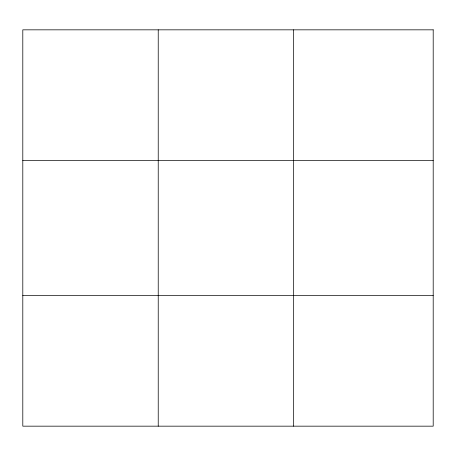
<?xml version="1.0" encoding="UTF-8"?>
<svg xmlns="http://www.w3.org/2000/svg" width="456" height="456" viewBox="0 0 456 456"><rect width="100%" height="100%" fill="white"/><g stroke="black" fill="none" stroke-linecap="round" stroke-linejoin="round"><path stroke-width="0.68" d="M158.232 426.166L158.232 29.834M293.664 426.166L293.664 29.834M22.8 160.626L433.2 160.626M22.8 295.374L433.2 295.374M433.2 29.834L433.2 426.166L22.8 426.166L22.8 29.834L433.2 29.834"/></g></svg>
